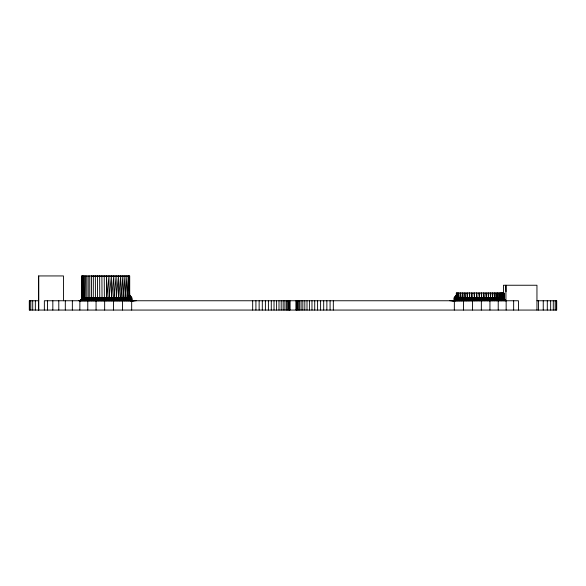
<?xml version="1.0" encoding="UTF-8"?>
<svg xmlns="http://www.w3.org/2000/svg" width="586" height="586" viewBox="0 0 586 586"><rect width="100%" height="100%" fill="white"/><g stroke="black" fill="none" stroke-linecap="round" stroke-linejoin="round"><path stroke-width="0.88" d="M80.648 300.757L82.633 299.937L83.571 297.908L83.564 275.94M109.069 300.743L108.981 275.94L106.418 300.743M129.015 300.757L127.616 299.754L127.111 297.651L128.759 275.94L128.752 297.651L129.762 300.105L131.674 300.743L79.278 300.743L80.692 300.493M129.352 295.329L131.674 297.651L131.594 301.197M503.176 300.757C499.536 300.515 500.327 295.212 500.466 293M504.37 300.757C500.678 300.581 501.301 295.278 501.543 293M502.422 293L502.422 297.651L502.239 293M506.15 310.06L506.15 300.757C502.378 300.706 502.715 295.388 503.11 293M503.601 293L503.762 298.662L505.93 300.713M504.128 298.662L503.828 293L504.055 298.413L454.326 298.457L504.128 298.662L506.055 300.589L454.326 300.677L506.158 300.662M455.293 298.413L454.326 298.296L504.004 298.164L503.96 293L456.296 293L456.296 295.681L454.135 300.757M82.135 298.164L82.172 275.94L82.033 297.908L80.985 300.105M474.477 293L474.279 300.743M498.422 300.757C495.045 300.2 496.423 295 496.196 293M500.188 300.757C496.701 300.325 497.88 295.066 497.785 293M501.777 300.757C498.21 300.428 499.177 295.139 499.213 293M131.249 300.31L131.257 297.651L128.993 295.329M456.648 295.329L454.326 297.651L454.406 301.197M492.174 300.757C489.317 299.651 491.193 294.912 490.577 293M494.394 300.757C491.332 299.864 493.075 294.912 492.577 293M494.452 293L494.445 297.908M130.458 297.651L130.466 296.443L128.957 297.908L130.458 297.651L131.865 300.757L79.447 300.713M472.082 293L471.635 300.743M484.849 300.757L484.014 298.662L483.999 293M487.384 300.757L486.343 298.897L486.27 293M489.83 300.757L488.563 298.897L488.475 293M130.92 300.31L130.934 297.651L129.272 295.908L130.934 297.651L130.993 300.31M503.96 297.651L454.326 297.651L454.34 301.197L454.37 297.651L456.714 295.329L454.37 297.651L454.326 310.06M476.931 300.743L476.887 293M479.612 300.757L479.289 293M482.256 300.757L481.663 298.662L481.663 293M458.933 293C458.413 294.919 460.113 299.929 456.985 300.757M459.168 300.757C462.09 299.724 460.252 294.912 460.896 293M461.475 300.757L462.808 298.897L462.969 293M463.885 300.757L464.998 298.897L465.145 293M466.39 300.757L467.276 298.897L467.401 293M469.716 293L469.679 297.651L469.225 293M82.333 278.65L82.165 297.908L82.047 275.94L129.704 275.94L129.704 295.681L128.949 297.651M81.725 300.105L82.875 297.908L82.882 275.94M104.22 275.94L104.367 297.908L103.744 300.757M458.538 293L458.889 297.651L457.043 297.908L456.296 295.681C457.585 297.161 457.175 300.479 454.941 300.757M469.679 297.908L468.968 300.757M455.542 297.651L455.534 296.443L455.351 297.908L454.326 297.93L455.329 298.164M79.593 300.743L81.579 299.754L82.392 297.908L82.399 275.94M101.898 275.94L102.03 297.908L101.224 300.743M127.199 300.354L129.806 299.417L129.938 297.651L129.982 299.424M99.635 275.94L99.752 297.908L99.386 299.937L98.616 300.757M97.444 275.94L97.547 297.908L97.108 299.937L96.17 300.757M129.066 300.31L129.176 298.538M95.35 275.94L95.437 297.908L94.917 299.937L93.826 300.757M93.357 275.94L93.284 298.897M126.832 300.757L125.594 299.754L125.148 297.651L126.92 275.94L127.111 297.651M91.489 275.94L91.497 297.651C91.313 299.285 87.417 299.343 85.812 300.757M124.525 300.757L123.456 299.754L123.075 297.651L124.95 275.94L125.148 297.651M90.273 297.908L89.153 300.384M89.761 275.94L89.768 297.651C90.273 299.856 88.032 299.365 86.911 300.384M122.115 300.757L121.221 299.754L120.899 297.651L122.87 275.94L123.075 297.651M119.61 300.757L118.899 299.754L118.643 297.651L120.701 275.94L120.899 297.651M88.178 275.94L88.215 297.908L87.585 299.754M116.321 297.651L118.445 275.94L118.643 297.651M114.402 300.757L113.955 297.651L116.131 275.94L116.328 298.164L117.032 300.757M86.765 275.94L86.787 297.908L85.966 299.937L84.223 300.757M109.15 297.651L111.384 275.94L111.736 300.757M111.56 297.651L113.772 275.94L113.955 297.651M85.512 275.94L85.212 299.131M84.443 275.94L84.457 297.908L83.549 299.937L81.63 300.757M130.531 297.842L129.191 299.834C127.191 299.358 127.323 298.347 129.528 299.636L125.887 299.131M91.394 298.662L85.431 299.351L84.853 300.105M87.578 300.757L88.955 300.105L89.643 298.662L91.328 298.897L90.632 300.252L89.519 300.757M91.606 300.757L92.61 300.252L93.218 298.897M82.011 298.662L82.069 298.164L131.674 298.149M95.767 299.351C95.95 301.285 92.896 298.889 90.017 299.131C82.904 300.515 96.837 297.578 93.057 300.384M94.522 300.384L95.174 299.131M92.405 300.384L93.152 299.131M91.438 299.937L91.951 298.662L85.314 299.556C87.49 300.479 92.888 297.805 93.401 299.937M82.348 298.662L82.157 299.131M91.738 299.351L88.515 298.662L91.892 298.897L90.032 299.131M81.747 299.131L81.872 298.662L131.674 298.589L81.945 298.413M87.981 298.897L95.027 299.556M87.57 300.252L88.017 299.754L86.64 299.556L85.842 300.384L86.867 299.131L93.614 299.556M85.409 300.384L86.45 299.131M82.824 300.757L84.311 300.252L85.182 299.131M123.829 299.131C124.4 300.222 132.67 299.915 129.411 297.908M90.427 300.384L91.072 299.556L93.137 299.351M127.902 300.662L128.063 298.53L128.129 300.303M86.757 299.351L89.819 299.556M84.633 299.937L85.065 299.351M91.533 299.754L91.035 300.384M79.85 300.662L81.666 299.131L131.674 299.087M81.22 299.754L81.535 299.351L131.674 299.351L131.725 300.757L131.249 299.754L81.22 299.754L79.945 300.589M92.888 299.754L89.226 299.754L88.589 300.384M455.066 297.651L456.728 295.908L455.066 297.651L454.326 297.651M454.743 297.651L457.007 295.329M454.956 297.651L456.655 295.908M81.71 299.754L80.927 300.384M456.824 295.329L454.538 297.651L456.904 295.329M123.624 300.252L125.36 300.31L127.653 299.124M81.71 300.105L80.07 300.757M504.956 299.937L454.326 300.098L505.154 300.105M82.392 297.908L82.882 297.651M453.901 300.757L505.586 300.384M82.875 297.908L83.571 297.651M83.571 297.908L84.45 297.651M456.875 298.897L454.326 299.351L504.465 299.351L505.908 300.589M454.326 297.93L455.359 297.651M84.457 297.908L85.512 297.651M453.571 300.757L454.326 300.581L452.077 300.757M125.594 299.754L131.674 298.963L81.784 298.897M85.527 297.908L86.765 297.651M86.787 297.908L88.186 297.651M81.044 299.937L131.674 299.885M499.88 299.754L501.03 299.556M88.215 297.908L89.768 297.651M131.249 299.754L131.674 299.688L81.388 299.556M499.624 299.351L496.774 299.754M89.812 297.908L91.497 297.651M457.051 297.651L455.351 297.908L503.828 297.651M497.975 298.897L490.987 299.754M129.059 298.662L131.674 298.311L130.671 298.164L131.674 297.651L129.286 295.329L131.63 297.651L131.66 301.197L131.63 297.651L82.033 297.908L131.674 297.908L130.641 297.651L130.466 296.443M453.161 300.757L454.326 300.581L452.663 300.757M130.51 300.149L130.451 298.34L129.469 298.413L130.392 298.538L130.458 300.31M498.415 299.754L499.748 299.556M131.725 300.757L131.674 298.779L123.456 299.754M494.057 293L494.547 298.662L496.247 298.413M498.063 299.131L493.046 299.754M91.555 297.908L93.357 297.651M494.547 298.662L496.305 298.662M504.216 298.897L454.326 298.779L456.992 298.413M498.166 299.351L494.98 299.754L494.613 298.897M89.695 298.662L91.497 298.413M84.823 299.754L87.541 299.754M496.371 298.897L488.812 299.754M93.43 297.908L95.35 297.651M456.941 298.662L454.326 298.941L504.334 299.131M85.175 299.754L89.548 299.131M80.311 300.743L79.864 300.757L79.85 310.06M127.338 299.131L131.674 298.779M95.437 297.908L97.444 297.651M97.547 297.908L99.635 297.651M86.12 299.754L91.313 299.131L89.577 298.897M129.506 299.754L131.674 299.475L127.616 299.754M99.752 297.908L101.898 297.651M458.728 298.897L454.326 299.497L504.612 299.556M102.03 297.908L104.227 297.651M104.367 297.908L106.747 297.908M458.662 299.131L454.326 299.754L504.78 299.754M89.343 299.556L93.218 299.131M129.433 297.908L130.341 298.662C129.001 298.714 130.246 299.995 127.865 299.131L130.107 299.087L127.924 299.351L129.682 299.527L123.968 299.556L124.43 300.384M458.582 299.351L454.619 299.937M93.701 299.351L89.717 299.754M460.581 299.351L456.494 299.754M95.181 299.351L91.02 299.754M458.384 299.754L460.493 299.556M92.954 299.754L95.1 299.556M460.406 299.754L462.625 299.556M95.013 299.754L97.261 299.556M454.326 300.406L456.238 300.105M132.839 300.757L130.539 300.662L131.674 300.574M130.37 300.589L131.674 300.493L80.414 300.384M125.111 300.34L127.638 300.288L126.371 300.105L125.961 299.351M78.942 300.757L80.714 300.252L129.902 300.252L131.865 300.757L131.381 299.937M129.455 298.164L130.458 298.318M451.418 300.757L455.293 300.713M127.118 298.662L128.004 298.64L128.078 300.398M454.326 300.677L455.461 300.662M454.326 300.757L455.117 300.743L449.887 300.757M131.674 300.098L80.846 300.105M130.883 300.743L131.674 300.743M454.326 299.138L455.08 299.131M136.113 300.757L130.707 300.713L133.337 300.757M130.209 300.493L131.674 300.493M454.326 300.259L505.366 300.252M126.136 299.754L129.323 299.754M124.012 299.622L126.818 299.754L125.25 299.131L127.411 299.351M130.539 300.662L134.582 300.757M38.647 310.06L38.647 275.94L63.464 275.94L63.464 300.757M91.35 276.248L128.576 276.248M38.698 310.06L38.698 300.757L29.3 300.757L29.3 310.06L556.7 310.06L556.7 300.757L536.952 300.757M127.792 298.897L130.07 299.131L129.543 298.662L130.341 298.67L130.348 300.42M505.352 300.757L503.367 299.937L502.429 297.908M132.099 300.757L131.674 300.662L133.923 300.757M454.326 298.618L455.234 298.662M496.481 300.757L494.98 299.754M124.21 300.149L125.572 300.244L124.144 300.039M128.144 299.754L129.191 299.834L128.122 299.754M129.762 300.105L131.674 300.252M97.796 299.754L88.361 299.131M94.939 299.754L91.167 299.351M90.962 299.754L87.79 299.351M91.072 299.556L87.893 299.131M125.316 299.351L127.111 299.578L125.397 299.556L125.756 300.186M131.674 300.662L132.429 300.757M89.175 299.754L86.34 299.351M129.469 298.413L130.392 298.538L130.392 300.31M130.224 298.897L129.521 298.662L130.29 298.772L130.297 300.53M84.933 299.556L86.076 299.754M129.543 298.662L130.143 299.036M125.492 299.754L126.393 299.966L125.587 299.937L126.041 300.098M130.92 299.131L131.674 299.351M505.733 300.493L504.326 299.351M505.088 300.384L504.29 299.754M129.096 295.329L131.491 297.651L131.498 300.31L131.462 297.651L129.176 295.329M129.345 295.908L131.044 297.651M126.913 297.651L128.752 297.651L129.704 295.681L128.759 275.94M128.415 296.326L129.425 297.651L128.451 296.106M504.085 298.897L504.385 299.351M504.253 299.131L503.923 298.413M503.857 299.131L503.652 298.662M481.157 293L481.633 297.651M478.777 293L479.253 297.651M476.374 293L476.85 297.651M483.501 293L483.97 297.651M473.971 293L474.44 297.651M471.576 293L472.045 297.651M485.787 293L486.248 297.651M488.006 293L488.453 297.651M466.917 293L467.357 297.651M490.13 293L490.563 297.651M464.676 293L465.101 297.651M492.152 293L492.562 297.651M462.53 293L462.925 297.651M460.471 293L460.852 297.651M495.822 293L496.181 297.651M497.441 293L497.77 297.651M498.906 293L499.206 297.651M500.202 293L500.459 297.651M127.873 298.853L127.96 300.581M501.308 293L501.535 297.651M127.938 298.75L128.019 300.493M457.043 293L457.248 297.651L457.248 293M502.964 293L503.11 297.651M128.122 298.406L128.173 300.2M128.173 298.274L128.217 300.083M128.231 298.985L128.261 300.684M131.257 297.651L131.301 300.31M130.187 298.97L130.217 300.677M129.235 297.651L129.272 300.31M82.326 284.986L82.187 275.94L82.179 297.651L82.047 275.94L82.121 297.651L82.106 275.94M506.011 291.63L505.93 285.243L505.93 300.757M106.747 297.651L106.593 275.94L106.593 297.651M130.839 297.651L130.846 300.31M38.676 275.94L38.698 300.757M556.319 300.757L556.319 310.06M555.176 300.757L555.176 310.06M553.287 300.757L553.287 310.06M550.657 300.757L550.657 310.06M547.302 300.757L547.302 310.06M543.251 300.757L543.251 310.06M538.534 300.757L538.534 310.06M536.952 310.06L536.952 285.243L503.447 285.243L503.447 293.454M518.442 310.06L518.442 300.757L44.36 300.757L44.36 310.06M513.651 300.757L513.651 310.06M498.225 300.757L498.225 310.06M489.94 300.757L489.94 310.06M481.348 300.757L481.348 310.06M472.506 300.757L472.506 310.06M463.475 300.757L463.475 310.06M456.765 293L456.765 296.106M333.331 300.757L333.331 310.06M330.086 300.757L330.086 310.06M326.863 300.757L326.863 310.06M323.692 300.757L323.692 310.06M320.601 300.757L320.601 310.06M317.597 300.757L317.597 310.06M314.719 300.757L314.719 310.06M311.979 300.757L311.979 310.06M309.401 300.757L309.401 310.06M307.005 300.757L307.005 310.06M304.815 300.757L304.815 310.06M302.837 300.757L302.837 310.06M301.087 300.757L301.087 310.06M299.593 300.757L299.593 310.06M298.347 300.757L298.347 310.06M297.373 300.757L297.373 310.06M296.67 300.757L296.67 310.06M296.245 300.757L296.245 310.06M296.106 300.757L296.106 310.06M289.894 300.757L289.894 310.06M289.755 300.757L289.755 310.06M289.33 300.757L289.33 310.06M288.627 300.757L288.627 310.06M287.653 300.757L287.653 310.06M286.408 300.757L286.408 310.06M284.913 300.757L284.913 310.06M283.163 300.757L283.163 310.06M281.185 300.757L281.185 310.06M278.995 300.757L278.995 310.06M276.599 300.757L276.599 310.06M274.021 300.757L274.021 310.06M271.281 300.757L271.281 310.06M268.403 300.757L268.403 310.06M265.399 300.757L265.399 310.06M262.308 300.757L262.308 310.06M259.137 300.757L259.137 310.06M255.914 300.757L255.914 310.06M252.669 300.757L252.669 310.06M131.674 297.651L131.674 310.06M129.235 275.94L129.235 295.842M128.459 298.391L128.459 300.186M122.525 300.757L122.525 310.06M113.494 300.757L113.494 310.06M104.652 300.757L104.652 310.06M96.06 300.757L96.06 310.06M87.775 300.757L87.775 310.06M72.349 300.757L72.349 310.06M65.31 300.757L65.31 310.06M58.79 300.757L58.79 310.06M52.828 300.757L52.828 310.06M47.466 300.757L47.466 310.06M35.343 300.757L35.343 310.06M32.713 300.757L32.713 310.06M30.824 300.757L30.824 310.06M29.681 300.757L29.681 310.06M128.239 299.937L126.261 299.937L128.832 299.981L128.261 299.937M131.674 300.376L130.048 300.384L131.674 300.435M128.4 300.12L126.349 300.105L128.385 300.127"/></g></svg>
